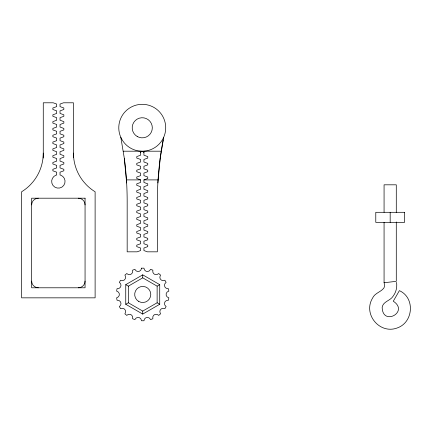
<?xml version="1.0" encoding="UTF-8"?>
<svg xmlns="http://www.w3.org/2000/svg" width="432" height="432" viewBox="0 0 432 432"><rect width="100%" height="100%" fill="white"/><g stroke="black" fill="none" stroke-linecap="round" stroke-linejoin="round"><path stroke-width="0.65" d="M120.814 137.29L124.313 158.279A328.709 328.709 0 0 1 127.17 201.544L127.17 251.829L137.106 251.829L140.584 250.565L140.584 248.017L136.76 246.629L136.76 245.144L140.584 243.756L140.584 241.207L136.76 239.814L136.76 238.334L140.584 236.941L140.584 234.392L136.76 233.005L136.76 231.52L140.584 230.132L140.584 227.583L136.76 226.19L136.76 224.71L140.584 223.317L140.584 220.768L136.76 219.38L136.76 217.895L140.584 216.508L140.584 213.959L136.76 212.566L136.76 211.086L140.584 209.693L140.584 207.144L136.76 205.756L136.76 204.271L140.584 202.878L140.584 200.335L136.76 198.941L136.76 197.462L140.584 196.069L140.584 193.52L136.76 192.132L136.76 190.647L140.584 189.254L140.584 186.71L136.76 185.317L136.76 183.838L140.584 182.444L140.584 179.896L136.76 178.508L136.76 177.023L140.584 175.63L140.584 173.086L136.76 171.693L136.76 170.213L140.584 168.82L140.584 166.271L136.76 164.884L136.76 163.399L140.584 162.005L140.584 159.462L136.76 158.069L136.76 156.589L140.584 155.196L140.638 151.195L123.282 151.195M157.869 182.957L160.202 158.279L163.701 137.29A23.468 23.468 0 0 0 142.528 104.317A23.468 23.468 0 0 0 120.566 136.766L121.349 138.445A23.468 23.468 0 0 0 140.4 151.178L144.099 151.184A23.468 23.468 0 0 0 163.15 138.44L163.701 137.29M125.744 284.656L142.733 274.849L159.721 284.656L159.721 304.274L142.733 314.08L125.744 304.274L125.744 284.656L128.336 286.151L142.733 277.841L157.129 286.151L157.129 302.778L142.733 311.089L128.336 302.778L128.336 286.151M125.744 304.274L128.336 302.778M157.129 286.151L159.721 284.656M163.172 139.919A328.709 328.709 0 0 0 157.345 201.544L157.345 251.829L147.409 251.829L143.932 250.565L143.932 248.017L147.755 246.629L147.755 245.144L143.932 243.756L143.932 241.207L147.755 239.814L147.755 238.334L143.932 236.941L143.932 234.392L147.755 233.005L147.755 231.52L143.932 230.132L143.932 227.583L147.755 226.19L147.755 224.71L143.932 223.317L143.932 220.768L147.755 219.38L147.755 217.895L143.932 216.508L143.932 213.959L147.755 212.566L147.755 211.086L143.932 209.693L143.932 207.144L147.755 205.756L147.755 204.271L143.932 202.878L143.932 200.335L147.755 198.941L147.755 197.462L143.932 196.069L143.932 193.52L147.755 192.132L147.755 190.647L143.932 189.254L143.932 186.71L147.755 185.317L147.755 183.838L143.932 182.444L143.932 179.896L147.755 178.508L147.755 177.023L143.932 175.63L143.932 173.086L147.755 171.693L147.755 170.213L143.932 168.82L143.932 166.271L147.755 164.884L147.755 163.399L143.932 162.005L143.932 159.462L147.755 158.069L147.755 156.589L143.932 155.196L143.932 151.189M396.522 282.344C397.343 287.172 396.085 292.286 393.12 296.185C390.301 300.872 383.157 301.315 382.174 307.26C382.439 326.711 409.547 311.758 393.277 301.217L399.384 290.633C415.292 297.718 413.462 322.412 397.202 327.969C379.825 334.541 362.902 314.372 372.395 298.404C374.593 293.139 380.506 292.232 383.756 288.22C384.777 286.573 384.669 284.515 384.07 282.739L396.284 281.335L396.284 221.94M143.878 151.195L161.228 151.195M140.638 151.259L142.258 151.259M126.441 179.896L140.584 179.896M143.932 179.896L158.069 179.896M157.129 302.778L159.721 304.274M124.313 158.279L126.646 182.957M43.232 158.042A328.709 328.709 0 0 0 43.27 153.079L43.27 102.794L53.206 102.794L56.684 104.058L56.684 106.607L52.861 108L52.861 109.48L56.684 110.873L56.684 113.422L52.861 114.809L52.861 116.294L56.684 117.682L56.684 120.231L52.861 121.624L52.861 123.104L56.684 124.497L56.684 127.046L52.861 128.434L52.861 129.919L56.684 131.306L56.684 133.855L52.861 135.248L52.861 136.728L56.684 138.121L56.684 140.67L52.861 142.058L52.861 143.543L56.684 144.931L56.684 147.479L52.861 148.873L52.861 150.352L56.684 151.745L56.684 154.294L52.861 155.682L52.861 157.167L56.684 158.555L56.684 161.104L52.861 162.497L52.861 163.976L56.684 165.37L56.684 167.918L52.861 169.306L52.861 170.791L56.684 172.179L56.684 175.025L56.063 175.133A6.707 6.707 0 0 0 52.979 185.436A6.707 6.707 0 0 0 63.736 185.436A6.707 6.707 0 0 0 60.653 175.133L60.032 175.025L60.032 172.179L63.855 170.791L63.855 169.306L60.032 167.918L60.032 165.37L63.855 163.976L63.855 162.497L60.032 161.104L60.032 158.555L63.855 157.167L63.855 155.682L60.032 154.294L60.032 151.745L63.855 150.352L63.855 148.873L60.032 147.479L60.032 144.931L63.855 143.543L63.855 142.058L60.032 140.67L60.032 138.121L63.855 136.728L63.855 135.248L60.032 133.855L60.032 131.306L63.855 129.919L63.855 128.434L60.032 127.046L60.032 124.497L63.855 123.104L63.855 121.624L60.032 120.231L60.032 117.682L63.855 116.294L63.855 114.809L60.032 113.422L60.032 110.873L63.855 109.48L63.855 108L60.032 106.607L60.032 104.058L63.509 102.794L73.445 102.794L73.483 157.421M396.284 212.49L396.284 184.815L384.07 184.815L384.07 212.312M390.177 212.306L390.177 222.361M384.07 222.372L384.07 282.739M142.733 274.849L142.733 277.841M142.733 311.089L142.733 314.08M140.584 152.647A1.706 1.706 0 0 1 143.932 152.647M31.655 204.903A6.707 6.707 0 0 1 38.362 198.196M73.445 153.079A45.398 45.398 0 0 0 83.56 181.645L86.114 184.54A45.398 45.398 0 0 0 95.116 191.786L95.116 297.842L21.6 297.842L21.6 191.786A45.398 45.398 0 0 0 30.602 184.54L33.156 181.645A45.398 45.398 0 0 0 43.27 153.079M38.362 287.788A6.707 6.707 0 0 1 31.655 281.081M78.354 198.196A6.707 6.707 0 0 1 85.061 204.903M85.061 281.081A6.707 6.707 0 0 1 78.354 287.788M141.442 268.169L141.415 268.639A3.353 3.353 0 0 1 135.135 269.746L134.951 269.314L132.527 270.194L132.662 270.643A3.353 3.353 0 0 1 127.138 273.834L126.819 273.494L124.843 275.152L125.123 275.524A3.353 3.353 0 0 1 121.025 280.411L120.604 280.201L119.313 282.431L119.707 282.69A3.353 3.353 0 0 1 117.526 288.684L117.061 288.63L116.613 291.168L117.067 291.276A3.353 3.353 0 0 1 117.067 297.653L116.613 297.761L117.061 300.299L117.526 300.245A3.353 3.353 0 0 1 119.707 306.239L119.313 306.499L120.604 308.729L121.025 308.518A3.353 3.353 0 0 1 125.123 313.405L124.843 313.783L126.819 315.436L127.138 315.095A3.353 3.353 0 0 1 132.662 318.287L132.527 318.735L134.951 319.615L135.135 319.189A3.353 3.353 0 0 1 141.415 320.296L141.442 320.76L144.018 320.76L144.05 320.296A3.353 3.353 0 0 1 150.331 319.189L150.514 319.615L152.933 318.735L152.804 318.287A3.353 3.353 0 0 1 158.328 315.095L158.647 315.436L160.623 313.783L160.342 313.405A3.353 3.353 0 0 1 164.441 308.518L164.862 308.729L166.147 306.499L165.758 306.239A3.353 3.353 0 0 1 167.94 300.245L168.404 300.299L168.853 297.761L168.399 297.653A3.353 3.353 0 0 1 168.399 291.276L168.853 291.168L168.404 288.63L167.94 288.684A3.353 3.353 0 0 1 165.758 282.69L166.147 282.431L164.862 280.201L164.441 280.411A3.353 3.353 0 0 1 160.342 275.524L160.623 275.152L158.647 273.494L158.328 273.834A3.353 3.353 0 0 1 152.804 270.643L152.933 270.194L150.514 269.314L150.331 269.746A3.353 3.353 0 0 1 144.05 268.639L144.018 268.169L141.442 268.169M85.061 198.196L31.655 198.196L31.655 287.788L85.061 287.788L85.061 198.196M404.573 212.306L375.781 212.306L375.781 222.361L404.573 222.361L404.573 212.306M137.23 136.501A10.055 10.055 0 0 0 152.312 127.791A10.055 10.055 0 0 0 137.23 119.081A10.055 10.055 0 0 0 137.23 136.501M138.71 301.433A8.046 8.046 0 0 0 150.779 294.467A8.046 8.046 0 0 0 138.71 287.496A8.046 8.046 0 0 0 138.71 301.433"/></g></svg>
